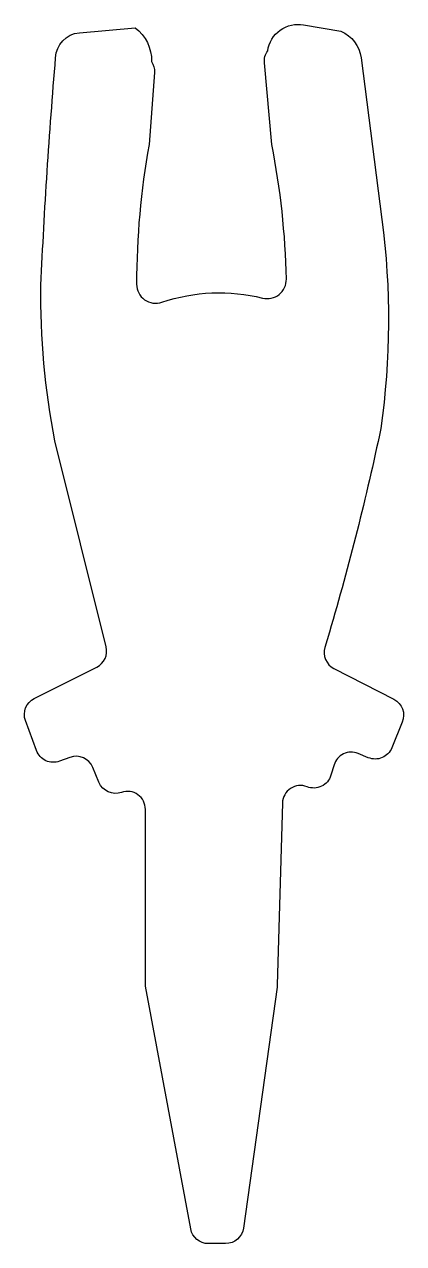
# Model space of a CAD drawing. Header units: millimetres. Extents: x -34 to 29, y -164 to 39.
import ezdxf

# ---------------------------------------------------------------- set-up
doc = ezdxf.new("R2010")
doc.units = ezdxf.units.MM
doc.layers.get('0').update_dxf_attribs({"linetype": 'CONTINUOUS'})

msp = doc.modelspace()

# ---------------------------------------------------------------- linework, layer by layer
msp.add_lwpolyline([(15.8, -64.69, 0.360739), (17.31, -68.21), (27.32, -73.35, -0.389054), (28.73, -77.15), (26.98, -81.46, -0.414214), (23.06, -83.11), (21.34, -82.4, 0.441604), (17.34, -84.31), (16.81, -86.05, -0.439492), (12.83, -87.96, 0.521258), (8.72, -90.66), (7.85, -121.07, -0.027526), (7.82, -121.4), (2.2, -161.65, -0.374166), (-0.77, -164.24), (-3.66, -164.24, -0.361308), (-6.61, -161.79), (-14.16, -121.24), (-14.16, -91.73, 0.517323), (-18.15, -88.9, -0.39792), (-21.92, -87.22), (-22.96, -84.73, 0.402004), (-26.77, -83.06), (-28.5, -83.7, -0.414214), (-32.35, -81.92), (-34.2, -76.92, -0.382446), (-32.72, -73.2), (-22.3, -68, 0.351644), (-20.73, -64.59), (-29.3, -30.21, -0.050315), (-31.62, -4.21, -0.009536), (-29.16, 33.76, -0.378026), (-25.2, 37.94), (-15.89, 38.78, -0.240413), (-13.14, 33.14, -0.163738), (-12.66, 31.28), (-13.54, 19.27, 0.045318), (-15.64, -4.05, 0.513626), (-11.41, -7.07, -0.144001), (5.4, -6.37, 0.49391), (9.37, -3.2, 0.043723), (6.94, 19.26), (5.71, 32.9, -0.180734), (6.26, 34.93, -0.425777), (12.25, 39.25), (18.49, 38.19, -0.26508), (21.84, 33.76), (25.34, 6.76, -0.067486), (25.14, -28.17, -0.020014), (16.56, -62.13)], format="xyb", close=True)

doc.saveas('drawing.dxf')
